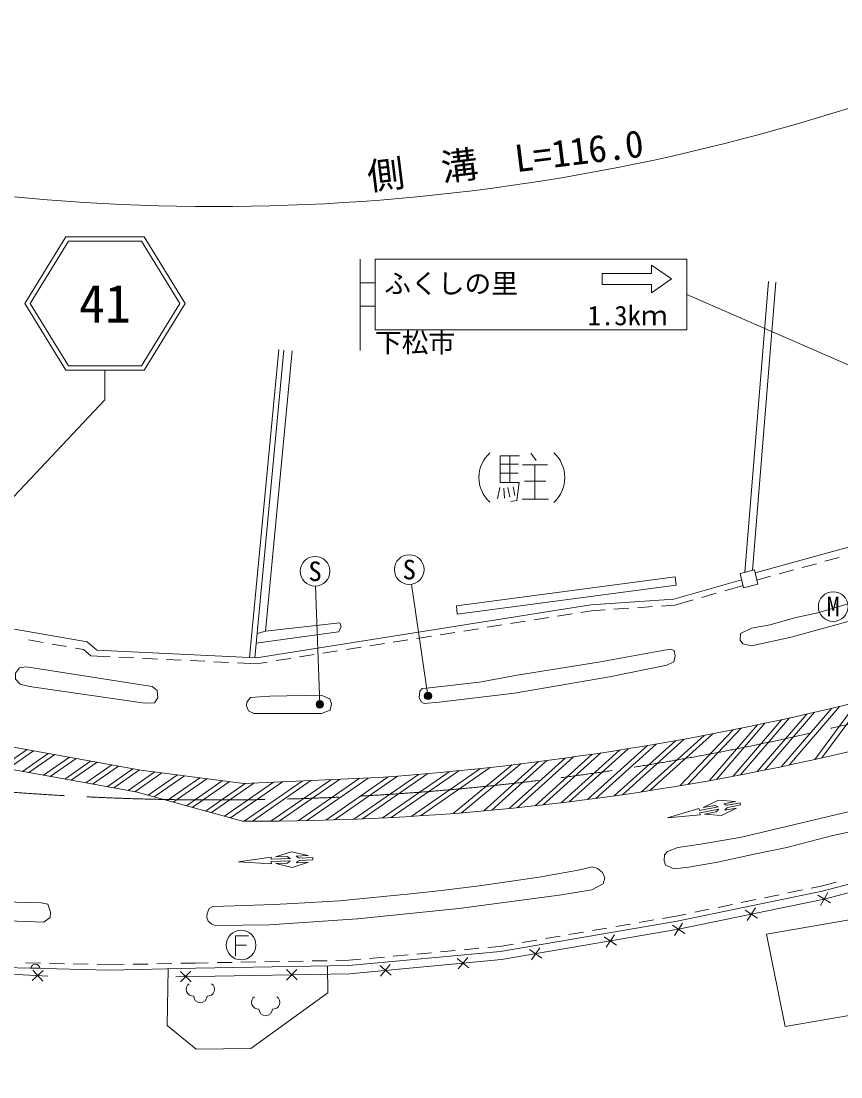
# Model space of a CAD drawing. Units: millimetres, scale not verified. Extents: x 40000 to 680000, y 20000 to 380000.
# Drawn here: x 353742 to 408966, y 238192 to 309358 of the extents above; entities that cross this region are included whole.
import ezdxf
from ezdxf.enums import TextEntityAlignment as Align

# ---------------------------------------------------------------- set-up
doc = ezdxf.new("R2010")
doc.units = ezdxf.units.MM
doc.header["$LTSCALE"] = 1000
doc.linetypes.add('CHAIN', pattern=[18.5, 12, -1.5, 3.5, -1.5])
for name, color, linetype, lineweight in [('M-BGD', 7, 'Continuous', 13), ('M-BGD-EXST', 7, 'Continuous', 13), ('M-BMK', 2, 'CHAIN', 13), ('M-STR-HTXT', 7, 'Continuous', 13), ('M-STR-STRC', 7, 'Continuous', 13)]:
    doc.layers.add(name, color=color, linetype=linetype, lineweight=lineweight)
doc.styles.add('ＭＳ ゴシック', font='')
doc.styles.get('ＭＳ ゴシック').set_extended_font_data('MS Gothic')

msp = doc.modelspace()

# ---------------------------------------------------------------- hatches: boundary and pattern name
at = {"layer": 'M-STR-HTXT'}
for points in [[(381299, 264071, -1), (380998, 263672, -1)], [(374032, 263487, -1), (373688, 263124, -1)]]:
    msp.add_hatch(color=256, dxfattribs=at).paths.add_polyline_path(points)

# ---------------------------------------------------------------- linework, layer by layer
at = {"layer": 'M-BGD'}
for p, q in [((402493, 272207), (404085, 291811)), ((403004, 272331), (404583, 291771)), ((369131, 266467), (371096, 287218)), ((369481, 266450), (371444, 287185)), ((370203, 268240), (371992, 287134)), ((387324, 280058), (386013, 280058)), ((386013, 280058), (386013, 278263)), ((386669, 280058), (386669, 278263)), ((388070, 280238), (388447, 279747)), ((386013, 279484), (387242, 279484)), ((387529, 279452), (389210, 279452)), ((388357, 279452), (388357, 277140)), ((386013, 278878), (387234, 278878)), ((386013, 278263), (387283, 278263)), ((387283, 278263), (387144, 277042)), ((387652, 278337), (389087, 278337)), ((385980, 277927), (385824, 277165)), ((386267, 277886), (386316, 277206)), ((386529, 277927), (386660, 277280)), ((386882, 277968), (386997, 277386)), ((387144, 277042), (386726, 276968)), ((387505, 277140), (389259, 277140)), ((407314, 272785), (406350, 272520)), ((408857, 273209), (407893, 272944)), ((383064, 269949), (397798, 271899)), ((397873, 271334), (397798, 271899)), ((404229, 271936), (403312, 271684)), ((405772, 272361), (404807, 272095)), ((401138, 270952), (402374, 271307)), ((399600, 270511), (400561, 270787)), ((393679, 269710), (394677, 269778)), ((395275, 269819), (396273, 269888)), ((396872, 269929), (397787, 269991)), ((397787, 269991), (399023, 270346)), ((388298, 268996), (389285, 269152)), ((389878, 269245), (390866, 269401)), ((391458, 269495), (392165, 269607)), ((392165, 269607), (393080, 269669)), ((383556, 268246), (384544, 268402)), ((385137, 268496), (386124, 268652)), ((386717, 268746), (387705, 268902)), ((354248, 267642), (355233, 267471)), ((378815, 267497), (379803, 267653)), ((380396, 267747), (381383, 267903)), ((381976, 267997), (382964, 268153)), ((355825, 267368), (356810, 267197)), ((357401, 267094), (357942, 267000)), ((357942, 267000), (358440, 266572)), ((374074, 266748), (375062, 266904)), ((375654, 266998), (376642, 267154)), ((377235, 267248), (378222, 267404)), ((358440, 266572), (359731, 266511)), ((360331, 266482), (361330, 266435)), ((361929, 266407), (362928, 266360)), ((363527, 266331), (364526, 266284)), ((365125, 266256), (366124, 266208)), ((366724, 266180), (367723, 266133)), ((370913, 266249), (371901, 266405)), ((372494, 266499), (373481, 266655)), ((368322, 266105), (369613, 266043)), ((369613, 266043), (370321, 266155)), ((407631, 251057), (408655, 251325)), ((405391, 250591), (406370, 250794)), ((406957, 250917), (407631, 251057)), ((407584, 249749), (408089, 250612)), ((400691, 249613), (401670, 249817)), ((402258, 249939), (403237, 250143)), ((403824, 250265), (404803, 250468)), ((408268, 249928), (407405, 250433)), ((397864, 249025), (398538, 249165)), ((399125, 249287), (400104, 249491)), ((403352, 248886), (402516, 249434)), ((402660, 248742), (403208, 249578)), ((393800, 248328), (394786, 248497)), ((395377, 248598), (396363, 248767)), ((396954, 248869), (397864, 249025)), ((398450, 247866), (397614, 248414)), ((397758, 247722), (398306, 248558)), ((369060, 247705), (368185, 247705)), ((368185, 247705), (368185, 246330)), ((389069, 247517), (390055, 247686)), ((390646, 247787), (391632, 247956)), ((392223, 248058), (393209, 248227)), ((393147, 246944), (393724, 247761)), ((368185, 247080), (368935, 247080)), ((385182, 246914), (385990, 246989)), ((385990, 246989), (386901, 247145)), ((387492, 247247), (388478, 247416)), ((393844, 247064), (393027, 247641)), ((377216, 246179), (378211, 246271)), ((378809, 246326), (379805, 246418)), ((380402, 246473), (381398, 246565)), ((381995, 246620), (382991, 246712)), ((383188, 245471), (383827, 246241)), ((383588, 246767), (384584, 246859)), ((388815, 246202), (387999, 246779)), ((388118, 246082), (388696, 246899)), ((354056, 245884), (355056, 245860)), ((354391, 245526), (355017, 245510)), ((355656, 245845), (356655, 245820)), ((357255, 245806), (358255, 245781)), ((358855, 245766), (359694, 245746)), ((359694, 245746), (360692, 245767)), ((361292, 245779), (362291, 245801)), ((362891, 245813), (363891, 245834)), ((364491, 245847), (365489, 245868)), ((365489, 245868), (366350, 245883)), ((366950, 245894), (367949, 245911)), ((368549, 245922), (369549, 245939)), ((370149, 245950), (371149, 245967)), ((371749, 245978), (372749, 245995)), ((373349, 246006), (374348, 246023)), ((374948, 246034), (375809, 246049)), ((375809, 246049), (376618, 246123)), ((378667, 245054), (377898, 245693)), ((377963, 244989), (378602, 245758)), ((383892, 245536), (383123, 246176)), ((354494, 244684), (355238, 245352)), ((355200, 244646), (354532, 245390)), ((365195, 244608), (364474, 245300)), ((364488, 244593), (365180, 245315)), ((372331, 244734), (371612, 245429)), ((371624, 244722), (372319, 245441))]:
    msp.add_line(p, q, dxfattribs=at)
for points in [[(428197, 298786), (439334, 296696), (439575, 297806), (452109, 295557), (457473, 294015), (457532, 293813), (434988, 282403), (422536, 277490), (403193, 272170)], [(302050, 233728), (302490, 241242), (303250, 245656), (309864, 251049), (315023, 251870), (340702, 246878), (342683, 246327), (352599, 245570), (359694, 245396), (365495, 245518), (375829, 245699), (386036, 246642), (397929, 248681), (407711, 250716), (418094, 253437), (426108, 255839), (433931, 258514), (439968, 260897), (454284, 267592), (460709, 270799), (465925, 273370), (472774, 276720)], [(323868, 273817), (342180, 270299), (358186, 267516), (358840, 266953)], [(358840, 266953), (369591, 266445), (392120, 270005), (397717, 270387), (402280, 271696)], [(383064, 269949), (383123, 269382), (397873, 271334)], [(369635, 268078), (370199, 268240), (375203, 268790), (375293, 268531), (375120, 268195), (369573, 267424)], [(364162, 244940), (365506, 244968), (375859, 245149), (386108, 246096), (398032, 248140), (407837, 250180), (418243, 252907), (426276, 255315), (434121, 257998), (440186, 260391), (443973, 262162)], [(417205, 250105), (403946, 247815), (405219, 241587), (418527, 243878)], [(342878, 245852), (348885, 245338), (355531, 244982)], [(363658, 245479), (363587, 241661), (365533, 240069), (369210, 240098), (374415, 243865), (374383, 245674)]]:
    msp.add_lwpolyline(points, dxfattribs=at)
msp.add_lwpolyline([(402174, 272129), (403146, 272366), (403382, 271394), (402411, 271158)], close=True, dxfattribs=at)
msp.add_circle((368560, 247080), 1000, dxfattribs=at)
for centre, radius, start, end in [((386806, 278591), 2228, 131.69789, 228.01917), ((388084, 278583), 2282, 312.86378, 47.4164), ((354702, 245464), 318, 8.48467, 168.7024), ((365310, 244090), 450, 122.72029, 277.24592), ((366323, 244090), 450, 262.75408, 57.27971), ((365816, 243644), 450, 180, 360), ((369710, 243214), 450, 122.72029, 277.24592), ((370723, 243214), 450, 262.75408, 57.27971), ((370216, 242767), 450, 180, 360)]:
    msp.add_arc(centre, radius, start, end, dxfattribs=at)
at = {"layer": 'M-BGD-EXST'}
msp.add_circle((408449, 269893), 1000, dxfattribs=at)
at = {"layer": 'M-BMK'}
msp.add_arc((366886, 436857), 180000, 261.33259, 295.04026, dxfattribs=at)
at = {"layer": 'M-STR-HTXT'}
for p, q in [((431707, 276478), (398582, 290927)), ((343758, 267260), (359391, 283823)), ((373860, 263305), (373578, 271274)), ((381149, 263872), (380037, 271396))]:
    msp.add_line(p, q, dxfattribs=at)
for centre in [(381149, 263872), (373860, 263305)]:
    msp.add_circle(centre, 250, dxfattribs=at)
msp.add_arc((366827, 437514), 140658, 261.80934, 294.34006, dxfattribs=at)
at = {"layer": 'M-STR-STRC'}
for p, q in [((356755, 294823), (353991, 290323)), ((356755, 294823), (362027, 294823)), ((364791, 290323), (362027, 294823)), ((356923, 294523), (354343, 290323)), ((356923, 294523), (361859, 294523)), ((364439, 290323), (361859, 294523)), ((376582, 293302), (376582, 287157)), ((377582, 293302), (398582, 293302)), ((377582, 293302), (377582, 288552)), ((398582, 293302), (398582, 288552)), ((376582, 291718), (377582, 291718)), ((353991, 290323), (356755, 285823)), ((354343, 290323), (356923, 286123)), ((361859, 286123), (364439, 290323)), ((362027, 285823), (364791, 290323)), ((376582, 290135), (377582, 290135)), ((398582, 288552), (377582, 288552)), ((356923, 286123), (361859, 286123)), ((356755, 285823), (362027, 285823)), ((359391, 285823), (359391, 283823)), ((407218, 259588), (410060, 263453)), ((407691, 259694), (410543, 263573)), ((403335, 258770), (406666, 262648)), ((403842, 258871), (407188, 262768)), ((404973, 259104), (408354, 263040)), ((405485, 259212), (408882, 263166)), ((400108, 258160), (403339, 261922)), ((400605, 258250), (403851, 262030)), ((401713, 258455), (404994, 262276)), ((402215, 258551), (405511, 262389)), ((395526, 257401), (399749, 261208)), ((396099, 257489), (400351, 261323)), ((398126, 257816), (401700, 261588)), ((398648, 257904), (402242, 261697)), ((391895, 256888), (395931, 260527)), ((392452, 256962), (396516, 260626)), ((393698, 257133), (397826, 260855)), ((394262, 257214), (398420, 260962)), ((352401, 259043), (354144, 260253)), ((352844, 258963), (354586, 260173)), ((353828, 258786), (355571, 259995)), ((354271, 258706), (356013, 259915)), ((387165, 256337), (390961, 259759)), ((388362, 256464), (392218, 259941)), ((388904, 256524), (392788, 260026)), ((390117, 256666), (394062, 260223)), ((390666, 256732), (394639, 260315)), ((355255, 258528), (356997, 259737)), ((355697, 258448), (357440, 259657)), ((356682, 258270), (358424, 259479)), ((357124, 258190), (358867, 259399)), ((358108, 258012), (359851, 259222)), ((358551, 257932), (360294, 259142)), ((380642, 255790), (385342, 259052)), ((382846, 255947), (386828, 259222)), ((383401, 255991), (387415, 259293)), ((384919, 256121), (388602, 259442)), ((385448, 256169), (389157, 259514)), ((386630, 256283), (390399, 259681)), ((359535, 257754), (361278, 258964)), ((359978, 257674), (361721, 258884)), ((360962, 257497), (362759, 258744)), ((361405, 257417), (363229, 258682)), ((362299, 257176), (364271, 258545)), ((362699, 257066), (364741, 258483)), ((363587, 256822), (365783, 258346)), ((372975, 255462), (377115, 258335)), ((374260, 255493), (378470, 258415)), ((374844, 255510), (379097, 258462)), ((376150, 255557), (380503, 258577)), ((376743, 255581), (381141, 258632)), ((378072, 255642), (382572, 258765)), ((378675, 255673), (383222, 258828)), ((380028, 255751), (384679, 258979)), ((363987, 256712), (366253, 258285)), ((364875, 256468), (367296, 258148)), ((365275, 256358), (367765, 258086)), ((366163, 256114), (368826, 257962)), ((366563, 256004), (369423, 257989)), ((367451, 255759), (370749, 258048)), ((367851, 255650), (371346, 258075)), ((368767, 255425), (372672, 258135)), ((369324, 255424), (373269, 258162)), ((370570, 255428), (374595, 258222)), ((371135, 255433), (375192, 258248)), ((372401, 255451), (376519, 258308))]:
    msp.add_line(p, q, dxfattribs=at)
for points in [[(392892, 292338), (392892, 291613), (396207, 291613), (396207, 291038), (397556, 291975), (396206, 292912), (396207, 292337), (392893, 292338)], [(309910, 268245), (361797, 258870), (368739, 257958), (377795, 258365)], [(368666, 255425), (361464, 257406), (309755, 266748)], [(400737, 256237), (399461, 255992), (399489, 255845), (397286, 255652), (399404, 256287), (399432, 256140), (400709, 256384)], [(401074, 256607), (401859, 256758), (400723, 256845), (399699, 256343), (400485, 256494)], [(401159, 256165), (401944, 256316), (400920, 255814), (399784, 255901), (400569, 256052)], [(401327, 256503), (402182, 256667), (402211, 256520), (401355, 256355)], [(372278, 253077), (373077, 253110), (371966, 253365), (370879, 253020), (371678, 253053)], [(371891, 252761), (370592, 252707), (370598, 252557), (368391, 252691), (370579, 253007), (370586, 252857), (371884, 252911)], [(372296, 252628), (373096, 252661), (372009, 252316), (370898, 252570), (371697, 252603)], [(372513, 252937), (373383, 252973), (373389, 252823), (372519, 252787)]]:
    msp.add_lwpolyline(points, dxfattribs=at)
for points in [[(407417, 269479), (405842, 269140), (404202, 268661), (402949, 268432), (402204, 268088), (402172, 267638), (402352, 267376), (402941, 267245), (405612, 267841), (414165, 270194), (416740, 271025), (418781, 271824), (418946, 272246), (418565, 272709), (418133, 272699), (414582, 271608)], [(381264, 264417), (380765, 264363), (380593, 264203), (380563, 263776), (380682, 263473), (380901, 263354), (381893, 263455), (386973, 264053), (393384, 265152), (397248, 265955), (397710, 266176), (397799, 266563), (397726, 266940), (397459, 267018), (396846, 266919), (392648, 266153), (387149, 265267), (384617, 264802)], [(354962, 265687), (354078, 265836), (353640, 265766), (353369, 265407), (353360, 265005), (353684, 264672), (354297, 264515), (362074, 263394), (362722, 263411), (362950, 263753), (362906, 264234), (362573, 264505)], [(370486, 263851), (369199, 263766), (368938, 263457), (368926, 263196), (369065, 262862), (369418, 262680), (373980, 262695), (374566, 262919), (374661, 263334), (374537, 263683), (373955, 263926)], [(397736, 252208), (397149, 252463), (397054, 252746), (397086, 253162), (397283, 253391), (397993, 253644), (399541, 253873), (402265, 254359), (409935, 256166), (413392, 257072), (413868, 257204), (414298, 257160), (414500, 256971), (414577, 256350), (413877, 255820), (413027, 255636), (410447, 254896), (408429, 254455), (405329, 253654), (403236, 253223), (400661, 252668), (398724, 252321)], [(366651, 249669), (366420, 249545), (366271, 249216), (366245, 248926), (366343, 248699), (366596, 248477), (366809, 248400), (370472, 248440), (376393, 248845), (383239, 249540), (389996, 250433), (392183, 250805), (392941, 251212), (393055, 251606), (392908, 251980), (392580, 252240), (392213, 252341), (391258, 252129), (388650, 251657), (384598, 251069), (382232, 250777), (380207, 250555), (375193, 250053), (372074, 249880), (370766, 249823), (368083, 249720)], [(343135, 250722), (344499, 250491), (349933, 250052), (355095, 249916), (355540, 249825), (355727, 249297), (355693, 248939), (355278, 248621), (347951, 248895), (343925, 249275), (342783, 249430), (342547, 249880), (342619, 250366), (342895, 250672)]]:
    msp.add_lwpolyline(points, close=True, dxfattribs=at)
for centre in [(379891, 272386), (373543, 272273)]:
    msp.add_circle(centre, 1000, dxfattribs=at)
for centre, radius, start, end in [((364268, 449013), 191127, 274.05849, 294.24647), ((369352, 429665), 174241, 269.7744, 295.32857), ((401032, 257331), 1000, 236.80517, 251.16668), ((401388, 255477), 1000, 130.54496, 144.90647), ((401383, 257000), 500, 231.74078, 263.51378), ((401591, 255915), 500, 118.19786, 149.97086), ((372343, 253799), 1000, 228.31726, 242.67878), ((372421, 251914), 1000, 122.05706, 136.41857), ((372642, 253420), 500, 223.25287, 255.02588), ((372688, 252316), 500, 109.70996, 141.48296)]:
    msp.add_arc(centre, radius, start, end, dxfattribs=at)

# ---------------------------------------------------------------- texts
at = {"layer": 'M-BGD-EXST', "style": 'ＭＳ ゴシック'}
msp.add_text('M', height=1320, dxfattribs=at).set_placement((408449, 269893), align=Align.MIDDLE_CENTER)
at = {"layer": 'M-STR-HTXT', "style": 'ＭＳ ゴシック'}
msp.add_text('側\u3000溝\u3000L=116.0', height=1833, rotation=7, dxfattribs=at).set_placement((386540, 298547), align=Align.BOTTOM_CENTER)
at = {"layer": 'M-STR-STRC', "style": 'ＭＳ ゴシック'}
for s, p in [('ふくしの里', (378207, 290614)), ('1.3kｍ', (391904, 288460))]:
    msp.add_text(s, height=1320, dxfattribs=at).set_placement(p, align=Align.BOTTOM_LEFT)
for s, height, p in [('41', 2566, (359391, 290323)), ('S', 1320, (373543, 272273)), ('S', 1320, (379891, 272386))]:
    msp.add_text(s, height=height, dxfattribs=at).set_placement(p, align=Align.MIDDLE_CENTER)
msp.add_text('下松市', height=1320, dxfattribs=at).set_placement((377582, 288352), align=Align.TOP_LEFT)

doc.saveas('drawing.dxf')
